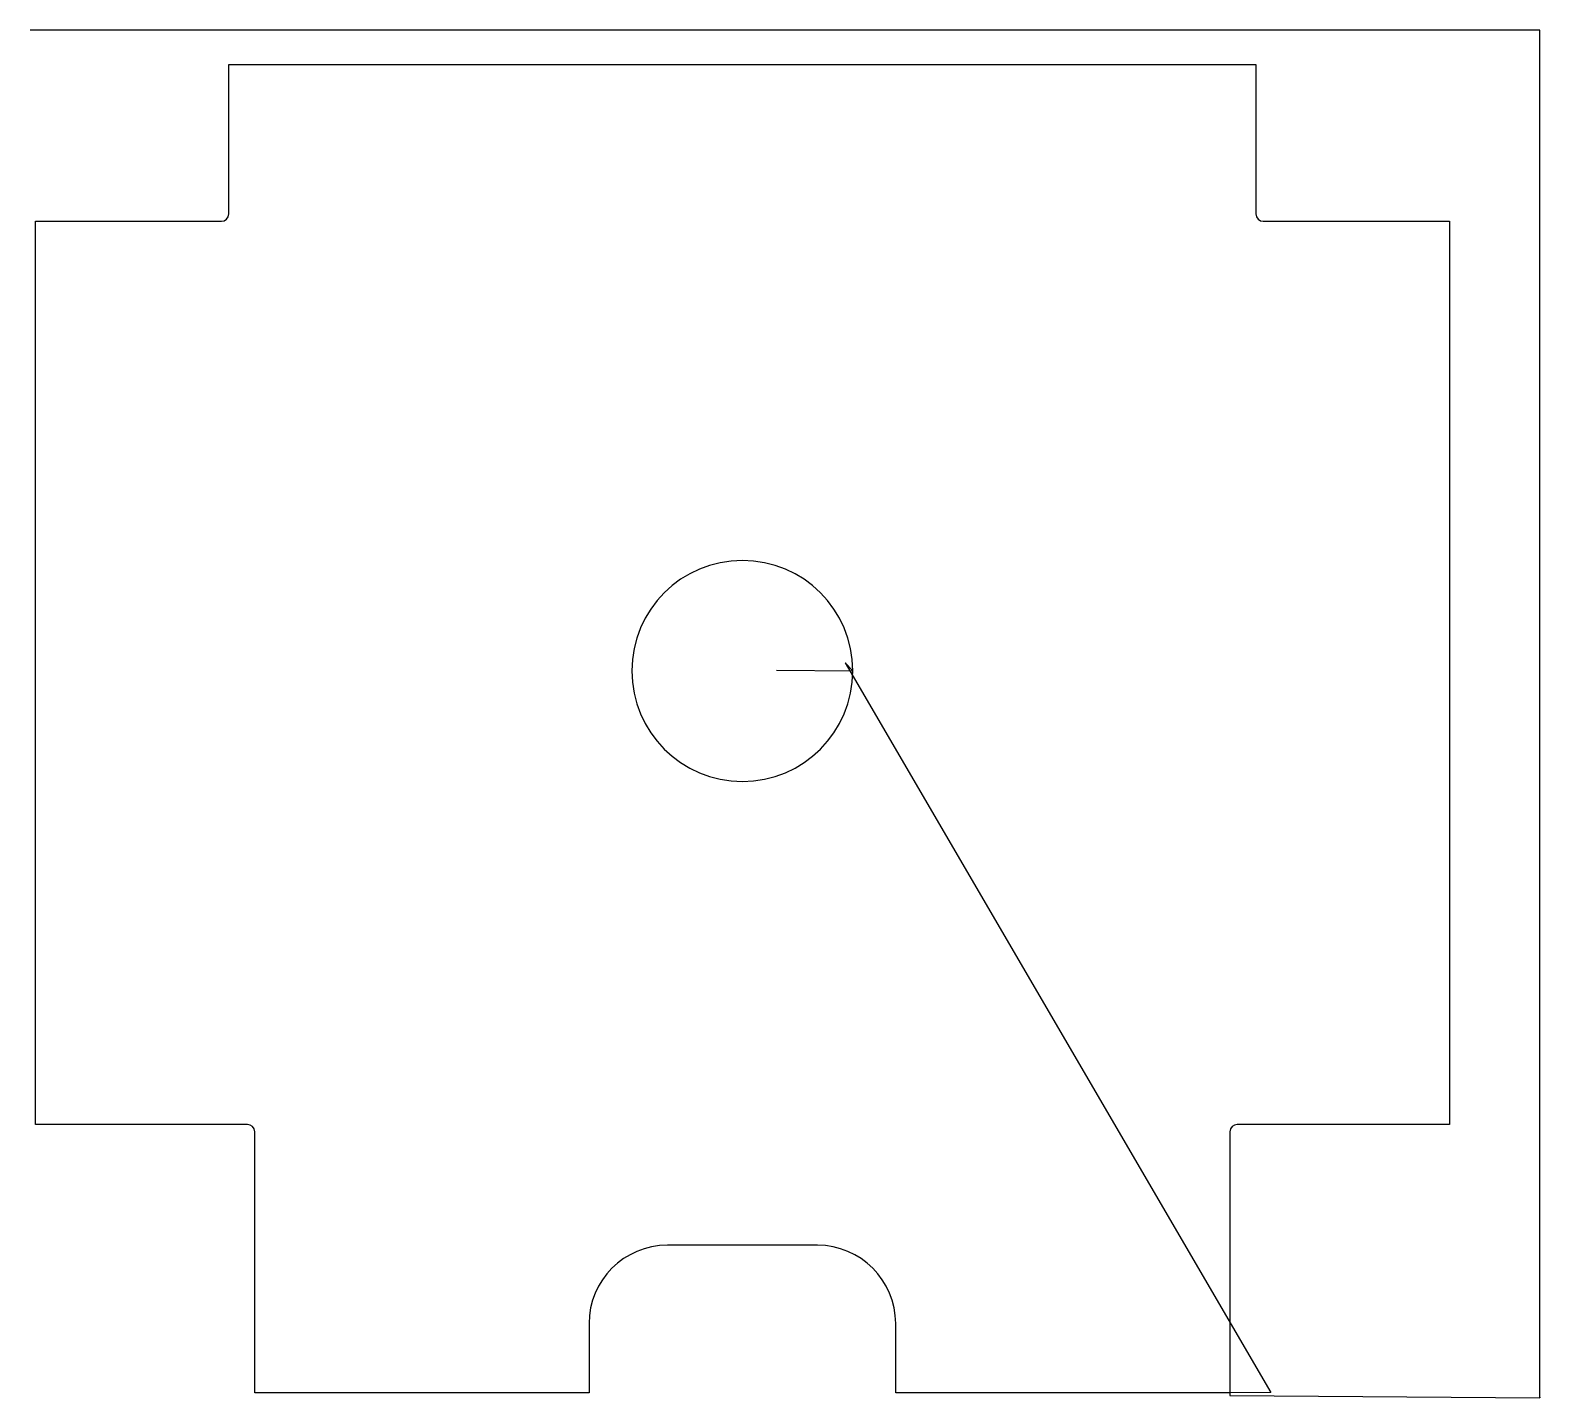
# Model space of a CAD drawing. Header units: metres. Extents: x 2219 to 4132, y 0 to 1733.
import ezdxf

# ---------------------------------------------------------------- set-up
doc = ezdxf.new("R2010")
doc.units = ezdxf.units.M

msp = doc.modelspace()

# ---------------------------------------------------------------- linework, layer by layer
at = {"layer": 'TOOL_0'}
for p, q in [((2220.086, 1733.026), (2219.086, 1733.026)), ((4131.692, 1733.026), (2220.086, 1733.026)), ((4131.692, 1), (4131.692, 1733.026)), ((2470.612, 1500.114), (2470.612, 1689.364)), ((2470.612, 1689.364), (3772.112, 1689.364)), ((3772.112, 1689.364), (3772.112, 1500.114)), ((2225.612, 346.364), (2225.612, 1490.864)), ((2225.612, 1490.864), (2461.362, 1490.864)), ((3781.362, 1490.864), (4017.112, 1490.864)), ((4017.112, 1490.864), (4017.112, 346.364)), ((3164.778, 922.146), (3261.361, 921.114)), ((3261.361, 921.114), (3251.559, 931.521)), ((3251.559, 931.521), (3790.798, 6.563)), ((2494.362, 346.364), (2225.612, 346.364)), ((4017.112, 346.364), (3748.362, 346.364)), ((2503.612, 6.364), (2503.612, 337.114)), ((3739.112, 337.114), (3739.112, 6.364)), ((3216.362, 193.364), (3026.362, 193.364)), ((2927.112, 94.114), (2927.112, 6.364)), ((3315.612, 6.364), (3315.612, 94.114)), ((2927.112, 6.364), (2503.612, 6.364)), ((3739.112, 6.364), (3315.612, 6.364)), ((3739.112, 6.364), (3738.836, 2.795)), ((3738.836, 2.795), (4131.692, 0)), ((3790.798, 6.563), (3739.112, 6.364)), ((4131.692, 0), (4131.692, 1)), ((4131.692, 1), (4131.692, 0)), ((4131.692, 0), (4131.692, 1))]:
    msp.add_line(p, q, dxfattribs=at)
for centre, radius, start, end in [((2461.362, 1500.114), 9.25, 270, 0), ((3781.362, 1500.114), 9.25, 180, 270), ((3121.361, 921.114), 140, 0, 180), ((3121.361, 921.114), 140, 180, 0), ((2494.362, 337.114), 9.25, 0, 90), ((3748.362, 337.114), 9.25, 90, 180), ((3026.362, 94.114), 99.25, 90, 180), ((3216.362, 94.114), 99.25, 0, 90)]:
    msp.add_arc(centre, radius, start, end, dxfattribs=at)

doc.saveas('drawing.dxf')
